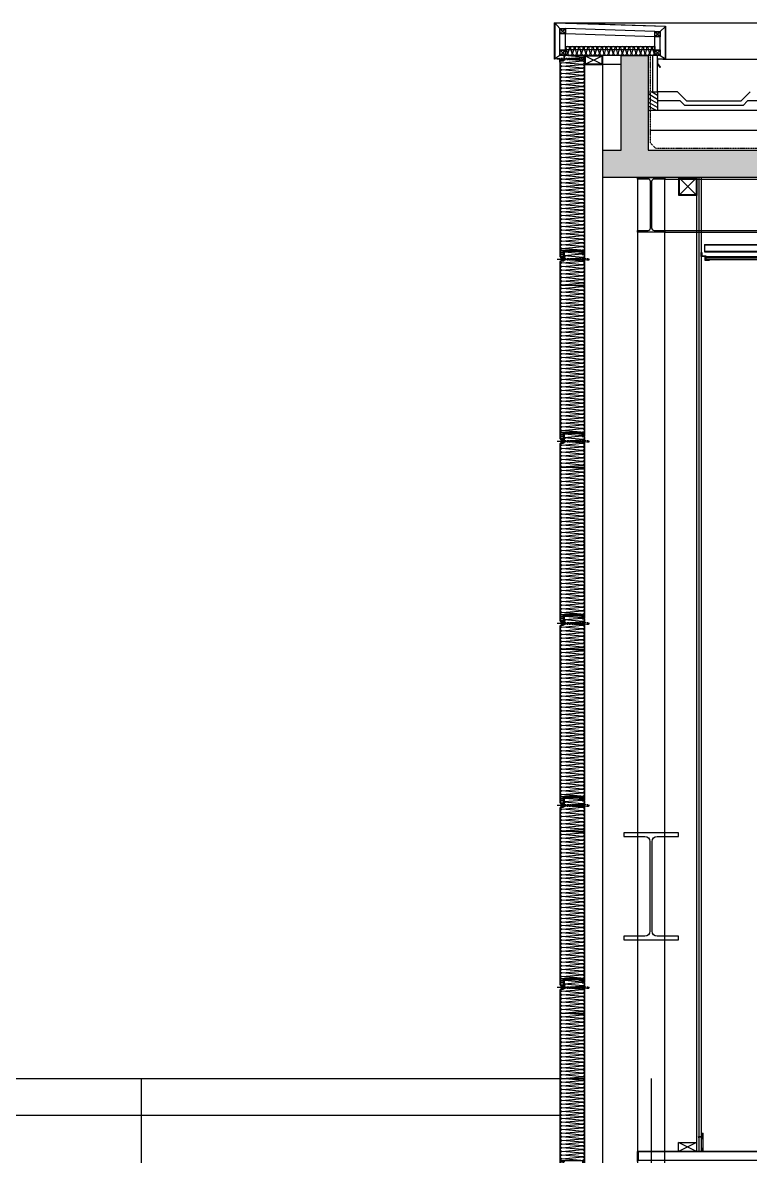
# Model space of a CAD drawing. Header units: millimetres. Extents: x 922366 to 1647943, y -534868 to 518781.
# Drawn here: x 1246835 to 1250830, y 188895 to 195122 of the extents above; entities that cross this region are included whole.
import ezdxf
from ezdxf.xclip import XClip

# ---------------------------------------------------------------- set-up
doc = ezdxf.new("R2010")
doc.units = ezdxf.units.MM
doc.header["$XCLIPFRAME"] = 0
for name, pattern in [('XR-SECTION$0$HID', [2.3, 1.5, -0.8]), ('XR-SECTION$0$HIDDEN', [0.375, 0.25, -0.125]), ('XR-SECTION$0$XR-A-SECTION$0$CEN-OC', [10, 9.25, -0.25, 0.25, -0.25])]:
    doc.linetypes.add(name, pattern=pattern)
for name, color, linetype in [('XR-SECTION$0$0-S-col', 4, 'Continuous'), ('XR-SECTION$0$01단열재', 55, 'Continuous'), ('XR-SECTION$0$01하지철물', 8, 'Continuous'), ('XR-SECTION$0$02-PIR', 7, 'Continuous'), ('XR-SECTION$0$161', 161, 'Continuous'), ('XR-SECTION$0$3', 3, 'Continuous'), ('XR-SECTION$0$6', 6, 'Continuous'), ('XR-SECTION$0$7', 7, 'Continuous'), ('XR-SECTION$0$8', 8, 'Continuous'), ('XR-SECTION$0$AA-WAXM-FRAM', 7, 'Continuous'), ('XR-SECTION$0$AA-WAXM-NORT', 4, 'Continuous'), ('XR-SECTION$0$BOLT', 8, 'Continuous'), ('XR-SECTION$0$CEILING', 6, 'Continuous'), ('XR-SECTION$0$CON', 2, 'Continuous'), ('XR-SECTION$0$CTR', 1, 'XR-SECTION$0$XR-A-SECTION$0$CEN-OC'), ('XR-SECTION$0$ELE-4', 4, 'Continuous'), ('XR-SECTION$0$ELE-6', 6, 'Continuous'), ('XR-SECTION$0$ELE-8', 8, 'Continuous'), ('XR-SECTION$0$FI', 6, 'Continuous'), ('XR-SECTION$0$GYB.BD WALL', 53, 'Continuous'), ('XR-SECTION$0$HAT-254', 254, 'Continuous'), ('XR-SECTION$0$Insul', 252, 'Continuous'), ('XR-SECTION$0$PANEL', 6, 'Continuous'), ('XR-SECTION$0$S-253', 253, 'Continuous'), ('XR-SECTION$0$S-STEEL', 2, 'Continuous'), ('XR-SECTION$0$SEC-5', 6, 'Continuous'), ('XR-SECTION$0$squrepipe', 7, 'Continuous'), ('XR-SECTION$0$STEEL', 4, 'Continuous'), ('XR-SECTION$0$STL', 4, 'Continuous'), ('XR-SECTION$0$SYP_INSUL', 252, 'Continuous'), ('XR-SECTION$0$WALL', 2, 'Continuous'), ('XR-SECTION$0$X-ER', 15, 'XR-SECTION$0$ER-X'), ('XR-SECTION$0$XR-sec$0$HAT-INS', 250, 'Continuous')]:
    doc.layers.add(name, color=color, linetype=linetype)
doc.layers.add('XR-SECTION$0$Defpoint', color=125, linetype='Continuous', plot=False)
doc.styles.add('XR-SECTION$0$Standard', font='malgun.ttf')
doc.linetypes.add('XR-SECTION$0$ER-X', pattern='A,10,-0.8,["X",XR-SECTION$0$Standard,S=0.6,R=0,X=-0.15,Y=-0.3],-0.8', length=11.6)
doc.linetypes.add('XR-SECTION$0$INSUL150', pattern='A,0.00254,-2.54,[134,ltypeshp.shx,S=18.75,R=0,X=-2.54,Y=0],-69.92,[134,ltypeshp.shx,S=18.75,R=180,X=2.54,Y=0],-2.54', length=75.00254)
doc.linetypes.add('XR-SECTION$0$INSUL50', pattern='A,0.00254,-2.54,[134,ltypeshp.shx,S=6.25,R=0,X=-2.54,Y=0],-19.92,[134,ltypeshp.shx,S=6.25,R=180,X=2.54,Y=0],-2.54', length=25.00254)

# ---------------------------------------------------------------- blocks, each defined once
blk = doc.blocks.new('XR-SECTION$0$str-sec2')
at = {"layer": 'XR-SECTION$0$ELE-8', "color": 252}
blk.add_lwpolyline([(1823, 2597), (-69, 2597)], dxfattribs=at)
at = {"layer": 'XR-SECTION$0$FI', "color": 252}
blk.add_lwpolyline([(1820, 2600), (-69, 2600)], dxfattribs=at)
at = {"layer": 'XR-SECTION$0$STEEL', "color": 252}
blk.add_line((-75, 2544), (-75, 2600), dxfattribs=at)
for points in [[(-69, 2600), (-75, 2600)], [(1823, 2550), (-69, 2550), (-69, 2600)]]:
    blk.add_lwpolyline(points, dxfattribs=at)
blk = doc.blocks.new('XR-SECTION$0$하지철물')
at = {"layer": 'XR-SECTION$0$01하지철물', "color": 252}
for p, q in [((-50, -50), (50, 0)), ((-50, 0), (50, -50))]:
    blk.add_line(p, q, dxfattribs=at)
for points in [[(-50, -50), (-50, 0), (50, 0), (50, -50)], [(-46.8, -46.8), (-46.8, -3.2), (46.8, -3.2), (46.8, -46.8)]]:
    blk.add_lwpolyline(points, close=True, dxfattribs=at)
blk = doc.blocks.new('*U250')
at = {"layer": 'XR-SECTION$0$STEEL', "color": 252}
blk.add_lwpolyline([(-16.25, -9, -0.4142136), (-3.25, -22), (-3.25, -278, -0.4142136), (-16.25, -291), (-75, -291), (-75, -300), (75, -300), (75, -291), (16.25, -291, -0.4142136), (3.25, -278), (3.25, -22, -0.4142136), (16.25, -9), (75, -9), (75, 0), (-75, 0), (-75, -9)], format="xyb", close=True, dxfattribs=at)
blk = doc.blocks.new('XR-SECTION$0$100x100')
at = {"layer": 'XR-SECTION$0$squrepipe', "color": 252}
for p, q in [((-45.5, 45.5), (45.5, -45.5)), ((45.5, 45.5), (-45.5, -45.5)), ((-45.5, 45.5), (45.5, -45.5)), ((45.5, 45.5), (-45.5, -45.5)), ((-45.5, 45.5), (45.5, -45.5)), ((45.5, 45.5), (-45.5, -45.5)), ((-45.5, 45.5), (45.5, -45.5)), ((45.5, 45.5), (-45.5, -45.5))]:
    blk.add_line(p, q, dxfattribs=at)
for points in [[(-50, -50), (50, -50), (50, 50), (-50, 50)], [(-45.5, -45.5), (45.5, -45.5), (45.5, 45.5), (-45.5, 45.5)]]:
    blk.add_lwpolyline(points, close=True, dxfattribs=at)
blk = doc.blocks.new('XR-SECTION$0$A$C15E714EB')
at = {"layer": 'XR-SECTION$0$AA-WAXM-NORT', "color": 252}
for p, q in [((-17.4, 79.4), (-18.5, 78.6)), ((-18.5, 78.6), (-17.4, 77.7)), ((-0.1, 79.4), (-17.4, 79.4)), ((-0.1, 77.7), (-17.4, 77.7)), ((-14.4, 79.8), (-14.6, 77.6)), ((-13.5, 79.8), (-13.7, 77.6)), ((-12.7, 79.8), (-12.9, 77.6)), ((-11.8, 79.8), (-12, 77.6)), ((-11, 79.8), (-11.2, 77.6)), ((-10.1, 79.8), (-10.3, 77.6)), ((-9.3, 79.8), (-9.4, 77.6)), ((-8.4, 79.7), (-8.6, 77.5)), ((-7.6, 79.7), (-7.7, 77.5)), ((-7.6, 79.7), (-7.7, 77.5)), ((-6.7, 79.7), (-6.9, 77.5)), ((-5.8, 79.7), (-6, 77.5)), ((-5, 79.7), (-5.2, 77.5)), ((-4.2, 79.7), (-4.3, 77.5)), ((-3.3, 79.7), (-3.5, 77.5)), ((-2.4, 79.7), (-2.6, 77.5)), ((-1.6, 79.7), (-1.8, 77.5)), ((-0.7, 79.7), (-0.9, 77.5)), ((-0.1, 79.4), (0.8, 80.3)), ((-0.1, 79.4), (-0.1, 77.7)), ((-0.1, 77.7), (0.8, 76.9)), ((0, 100), (10, 100)), ((0, 90), (0, 100)), ((0, 90), (1.2, 90)), ((0.8, 80.3), (0.8, 76.9)), ((1.2, 90), (1.2, 97.8)), ((2.2, 98.8), (8.8, 98.8)), ((8.8, 1.2), (8.8, 98.8)), ((10, 0), (10, 100)), ((0, 20), (0, 0)), ((0, 20), (1.2, 20)), ((0, 0), (10, 0)), ((1.2, 20), (1.2, 1.2)), ((1.2, 1.2), (8.8, 1.2))]:
    blk.add_line(p, q, dxfattribs=at)
blk.add_lwpolyline([(3, 97.6), (3, 88.1), (0.8, 85.6), (0.8, 68.1), (0, 68.1), (0, 86.1), (2.2, 88.5), (2.2, 97.6), (3, 97.6)], dxfattribs=at)
for centre, radius, start, end in [((-2.4, 78.6), 3.63, 332.00123, 27.99877), ((2.2, 97.8), 1, 90, 180)]:
    blk.add_arc(centre, radius, start, end, dxfattribs=at)
blk = doc.blocks.new('XR-SECTION$0$STL_30x30')
at = {"layer": 'XR-SECTION$0$CTR', "color": 252}
for p, q in [((1.6, 28.4), (28.4, 1.6)), ((28.4, 28.4), (1.6, 1.6))]:
    blk.add_line(p, q, dxfattribs=at)
at = {"layer": 'XR-SECTION$0$ELE-4', "color": 252}
for points in [[(0, 0), (30, 0), (30, 30), (0, 30)], [(1.6, 1.6), (28.4, 1.6), (28.4, 28.4), (1.6, 28.4)]]:
    blk.add_lwpolyline(points, close=True, dxfattribs=at)
blk = doc.blocks.new('XR-SECTION$0$CAP-610X200')
at = {"layer": 'XR-SECTION$0$ELE-6', "color": 252}
blk.add_lwpolyline([(-550, -180), (-60, -180), (-60, -130), (-550, -130)], close=True, dxfattribs=at)
at = {"layer": 'XR-SECTION$0$ELE-8', "color": 252}
for p, q in [((-580, -47.9), (-608.8, -21.1)), ((-580, -180), (-580, -48.9)), ((-550, -47.9), (-60, -32.2)), ((-550, -150), (-550, -47.9)), ((-550, -77.9), (-59.5, -62.2)), ((-60, -150), (-60, -32.2)), ((-30, -32.2), (-1.2, -1.3)), ((-30, -180), (-30, -32.2)), ((-580, -180), (-608.8, -198.8)), ((-580, -180), (-30, -180, 0)), ((-550, -150), (-60, -150)), ((-30, -180), (-1.2, -198.8))]:
    blk.add_line(p, q, dxfattribs=at)
at = {"layer": 'XR-SECTION$0$Insul', "color": 252}
for points in [[(-550, -130.3, -0.608337), (-538.2, -143.6), (-544.4, -166.5, 0.524856), (-535, -180, 0.524856), (-525.7, -166.5), (-531.9, -143.6, -1.449198), (-513.2, -143.6), (-519.4, -166.5, 0.524856), (-510, -180, 0.524856), (-500.7, -166.5), (-506.9, -143.6, -1.449198), (-488.2, -143.6), (-494.4, -166.5, 0.524856), (-485, -180, 0.00003), (-485, -180)], [(-485, -180, 0.524856), (-475.7, -166.5), (-481.9, -143.6, -1.449198), (-463.2, -143.6), (-469.4, -166.5, 0.524856), (-460, -180, 0.524856), (-450.7, -166.5), (-456.9, -143.6, -1.449198), (-438.2, -143.6), (-444.4, -166.5, 0.524856), (-435, -180, 0.524856), (-425.7, -166.5), (-431.9, -143.6, -1.449198), (-413.2, -143.6), (-419.4, -166.5, 0.524856), (-410, -180, 0.524856), (-400.7, -166.5), (-406.9, -143.6, -1.449198), (-388.2, -143.6), (-394.4, -166.5, 0.524856), (-385, -180, 0.524856), (-375.7, -166.5), (-381.9, -143.6, -1.449198), (-363.2, -143.6), (-369.4, -166.5, 0.524856), (-360, -180, 0.524856), (-350.7, -166.5), (-356.9, -143.6, -1.449198), (-338.2, -143.6), (-344.4, -166.5, 0.524856), (-335, -180, 0.524856), (-325.7, -166.5), (-331.9, -143.6, -1.449198), (-313.2, -143.6), (-319.4, -166.5, 0.524856), (-310, -180, 0.524856), (-300.7, -166.5), (-306.9, -143.6, -1.449198), (-288.2, -143.6), (-294.4, -166.5, 0.524856), (-285, -180, 0.524856), (-275.7, -166.5), (-281.9, -143.6, -1.449198), (-263.2, -143.6), (-269.4, -166.5, 0.524856), (-260, -180, 0.524856), (-250.7, -166.5), (-256.9, -143.6, -1.449198), (-238.2, -143.6), (-244.4, -166.5, 0.524856), (-235, -180, 0.524856), (-225.7, -166.5), (-231.9, -143.6, -1.449198), (-213.2, -143.6), (-219.4, -166.5, 0.524856), (-210, -180, 0.524856), (-200.7, -166.5), (-206.9, -143.6, -1.449198), (-188.2, -143.6), (-194.4, -166.5, 0.524856), (-185, -180, 0.524856), (-175.7, -166.5), (-181.9, -143.6, -1.449198), (-163.2, -143.6), (-169.4, -166.5, 0.524856), (-160, -180, 0.524856), (-150.7, -166.5), (-156.9, -143.6, -1.449198), (-138.2, -143.6), (-144.4, -166.5, 0.524856), (-135, -180, 0.524856), (-125.7, -166.5), (-131.9, -143.6, -1.449198), (-113.2, -143.6), (-119.4, -166.5, 0.524856), (-110, -180, 0.524856), (-100.7, -166.5), (-106.9, -143.6, -1.449198), (-88.2, -143.6), (-94.4, -166.5, 0.524856), (-85, -180, 0.524856), (-75.7, -166.5), (-81.9, -143.6, -1.449198), (-63.2, -143.6), (-69.4, -166.5, 0.524856), (-60, -180, 0.00003), (-60, -180, 0.00003)]]:
    blk.add_lwpolyline(points, format="xyb", dxfattribs=at)
at = {"layer": 'XR-SECTION$0$STL', "color": 252}
blk.add_lwpolyline([(-579.1, -245.6), (-565, -225), (-565, -198.8), (-608.8, -198.8), (-608.8, -21.1), (-1.2, -1.3), (-1.2, -198.8), (-30, -196), (-30, -217.2), (-28.8, -217.2), (-28.8, -197.2), (0, -200), (0, 0), (-610, -20), (-610, -200), (-566.2, -200), (-566.2, -224.6), (-580.1, -244.9), (-579.1, -245.6)], dxfattribs=at)
at = {"layer": 'XR-SECTION$0$S-253', "color": 252}
for p in [(-580, -77.9), (-60, -62.2), (-580, -180), (-60, -180)]:
    blk.add_blockref('XR-SECTION$0$STL_30x30', p, dxfattribs=at)
blk = doc.blocks.new('XR-SECTION$0$SCW-1')
at = {"layer": 'XR-SECTION$0$BOLT', "color": 252, "linetype": 'XR-SECTION$0$HIDDEN', "ltscale": 0.5}
for p, q in [((150, 3), (150, 9)), ((154.1, 12), (151.1, 9)), ((151.1, 9), (151.1, 3)), ((151.1, 3), (154.1, 0)), ((153.1, 5.4), (153.1, 6.6)), ((153.1, 6.6), (154.5, 6.6)), ((154.5, 5.4), (153.1, 5.4)), ((154.5, 12), (154.1, 12)), ((154.1, 0), (154.5, 0)), ((154.5, 6.6), (154.5, 12)), ((154.5, 0), (154.5, 5.4))]:
    blk.add_line(p, q, dxfattribs=at)
for points in [[(0, 6), (9, 7), (11, 9), (12, 7), (10, 3)], [(10, 3), (5, 3), (0, 6), (5, 9), (11, 9)], [(150, 3), (10, 3)], [(11, 9), (150, 9)]]:
    blk.add_lwpolyline(points, dxfattribs=at)
for centre, start, end in [((150.6, 9.2), 199.47122, 340.52878), ((150.6, 2.8), 19.47122, 160.52878)]:
    blk.add_arc(centre, 0.6, start, end, dxfattribs=at)
blk = doc.blocks.new('XR-SECTION$0$PANEL-135')
at = {"layer": 'XR-SECTION$0$161', "color": 252}
for p, q in [((150, 0), (0, 0)), ((150, -1000), (0, -1000))]:
    blk.add_line(p, q, dxfattribs=at)
at = {"layer": 'XR-SECTION$0$BOLT', "color": 252, "linetype": 'XR-SECTION$0$HIDDEN', "ltscale": 0.5}
for p, q in [((37.8, 20.4), (41.2, 17)), ((37.8, 19.3), (40.8, 16.3)), ((37.8, 8.7), (40.8, 11.7)), ((37.8, 7.6), (41.2, 11)), ((37.8, 6.4), (41.2, 3)), ((37.8, 5.3), (40.8, 2.3)), ((41.2, 17), (41.2, 11)), ((41.2, 3), (41.2, -3)), ((37.8, -5.3), (40.8, -2.3)), ((37.8, -6.1), (37.8, -6.1)), ((38.6, -5.6), (41.2, -3))]:
    blk.add_line(p, q, dxfattribs=at)
at = {"layer": 'XR-SECTION$0$Insul', "color": 252}
for p, q in [((18.3, -964.5), (18.3, -973.7)), ((32.3, -964.5), (18.3, -964.5)), ((32.3, -973.7), (18.3, -973.7)), ((18.3, -974.7), (18.3, -983)), ((32.3, -974.7), (18.3, -974.7)), ((29, -986.4), (21.7, -986.4)), ((32.3, -964.5), (32.3, -973.7)), ((32.3, -974.7), (32.3, -983))]:
    blk.add_line(p, q, dxfattribs=at)
for points in [[(135.1, 38.5), (136, 38.5, 0.414214), (136.3, 38.8), (136.3, 39), (136.3, 39.5, 0.414214), (133.3, 42.5), (128.3, 43.2), (120.8, 43.2, -0.414214), (120.3, 43.7), (120.3, 44, -0.414214), (120.8, 44.5), (133.9, 44.5), (135.5, 44.1, 0.487928), (135.9, 44.4), (135.9, 44.5, 0.414214), (133.9, 46.5), (82.3, 46.5), (40.6, 46.5, 0.414214), (38.6, 44.5), (38.6, 44.4, 0.487928), (39, 44.1), (40.6, 44.5), (53.7, 44.5, -0.414214), (54.2, 44), (54.2, 43.7, -0.414214), (53.7, 43.2), (46.1, 43.2), (41.1, 42.5, 0.414214), (38.1, 39.5), (38.1, 39), (38.1, 38.8, 0.414214), (38.4, 38.5), (39.3, 38.5, 0.414214), (39.6, 38.8), (39.6, 39, -0.414214), (41.1, 40.5), (46.1, 41.2), (54.7, 41.2, 0.414214), (56.2, 42.7), (56.2, 44, -0.414214), (56.7, 44.5), (82.3, 44.5), (117.8, 44.5, -0.414214), (118.3, 44), (118.3, 42.7, 0.414214), (119.8, 41.2), (128.3, 41.2), (133.3, 40.5, -0.414214), (134.8, 39), (134.8, 38.8, 0.414214)], [(135.1, 38.5), (136, 38.5, 0.414214), (136.3, 38.8), (136.3, 39), (136.3, 39.5, 0.414214), (133.3, 42.5), (128.3, 43.2), (120.8, 43.2, -0.414214), (120.3, 43.7), (120.3, 44, -0.414214), (120.8, 44.5), (133.9, 44.5), (135.5, 44.1, 0.487928), (135.9, 44.4), (135.9, 44.5, 0.414214), (133.9, 46.5), (82.3, 46.5), (40.6, 46.5, 0.414214), (38.6, 44.5), (38.6, 44.4, 0.487928), (39, 44.1), (40.6, 44.5), (53.7, 44.5, -0.414214), (54.2, 44), (54.2, 43.7, -0.414214), (53.7, 43.2), (46.1, 43.2), (41.1, 42.5, 0.414214), (38.1, 39.5), (38.1, 39), (38.1, 38.8, 0.414214), (38.4, 38.5), (39.3, 38.5, 0.414214), (39.6, 38.8), (39.6, 39, -0.414214), (41.1, 40.5), (46.1, 41.2), (54.7, 41.2, 0.414214), (56.2, 42.7), (56.2, 44, -0.414214), (56.7, 44.5), (82.3, 44.5), (117.8, 44.5, -0.414214), (118.3, 44), (118.3, 42.7, 0.414214), (119.8, 41.2), (128.3, 41.2), (133.3, 40.5, -0.414214), (134.8, 39), (134.8, 38.8, 0.414214)], [(148.7, -968.9, -0.414214), (146.2, -971.4), (142.9, -971.4, -0.414214), (140.4, -968.9), (140.4, -953.8, 0.414214), (139.4, -952.8), (136.9, -952.8), (136.9, -951.8), (39, -951.8), (39, -952.8), (35.1, -952.8, 0.414214), (34.1, -953.8), (34.1, -983, -0.414191), (29.1, -988), (21.7, -988, -0.414236), (16.7, -983), (16.7, -949.8), (37, -949.8), (37, -948.8), (138.9, -948.8), (138.9, -949.8), (148.7, -949.8)], [(148.7, -968.9, -0.414214), (146.2, -971.4), (142.9, -971.4, -0.414214), (140.4, -968.9), (140.4, -953.8, 0.414214), (139.4, -952.8), (136.9, -952.8), (136.9, -951.8), (39, -951.8), (39, -952.8), (35.1, -952.8, 0.414214), (34.1, -953.8), (34.1, -983, -0.414191), (29.1, -988), (21.7, -988, -0.414236), (16.7, -983), (16.7, -949.8), (37, -949.8), (37, -948.8), (138.9, -948.8), (138.9, -949.8), (148.7, -949.8)], [(142, -951.4), (147, -951.4), (147, -968.9, -0.414214), (146.2, -969.7), (142.9, -969.7, -0.414214), (142, -968.9)]]:
    blk.add_lwpolyline(points, format="xyb", close=True, dxfattribs=at)
blk.add_lwpolyline([(32.3, -952.5), (32.3, -963.5), (18.3, -963.5), (18.3, -952.5)], close=True, dxfattribs=at)
for centre, start, end in [((21.7, -983), 180, 270.00431), ((29, -983), 270.00431, 0)]:
    blk.add_arc(centre, 3.35, start, end, dxfattribs=at)
at = {"layer": 'XR-SECTION$0$PANEL', "color": 252, "ltscale": 3}
blk.add_line((149.5, -143.1), (15, -143.1), dxfattribs=at)
for points in [[(44, 43.3), (44, 44.1), (39, 44.1, 0.414214), (37, 42.1), (37, -3.7, -0.39552), (32.8, -8.2), (19.7, -9.1, 0.39896), (15, -14.1), (15, -444.5), (15, -983.8, 0.414242), (20, -988.8), (31.5, -988.8, 0.414191), (35, -985.3), (35, -953.3), (42, -953.3), (42, -952.5), (34.2, -952.5), (34.2, -985.3, -0.414191), (31.5, -988), (20, -988, -0.414242), (15.8, -983.8), (15.8, -444.5), (15.8, -14.1, -0.399273), (19.8, -9.9), (32.8, -9, 0.39552), (37.8, -3.7), (37.8, 42.1, -0.414214), (39, 43.3), (44, 43.3)], [(130.5, 44.1), (130.5, 44.1), (130.5, 43.6), (135.5, 43.6, -0.414214), (137, 42.1), (137, 28.4, 0.414214), (139, 26.4), (148, 26.4, -0.414214), (149.5, 24.9), (149.5, -391.9), (149.5, -969.9, -0.414214), (148, -971.4), (141, -971.4, -0.414214), (139.5, -969.9), (139.5, -952.8), (137, -952.8), (137, -953.3), (139, -953.3), (139, -969.9, 0.414214), (141, -971.9), (148, -971.9, 0.414214), (150, -969.9), (150, -391.9), (150, 24.9, 0.414214), (148, 26.9), (139, 26.9, -0.414214), (137.5, 28.4), (137.5, 42.1, 0.414214), (135.5, 44.1), (130.5, 44.1)]]:
    blk.add_lwpolyline(points, format="xyb", dxfattribs=at)
at = {"layer": 'XR-SECTION$0$SYP_INSUL', "color": 252}
for points in [[(37.8, 41.4), (38.9, 41.5)], [(38.1, 39), (37.8, 39.1)], [(56.2, 43.2), (70.1, 44.5)]]:
    blk.add_lwpolyline(points, dxfattribs=at)
at = {"layer": 'XR-SECTION$0$WALL', "color": 252}
blk.add_line((44, 43.3), (44, 43.3), dxfattribs=at)
at = {"layer": 'XR-SECTION$0$XR-sec$0$HAT-INS', "color": 252}
for points in [[(37.8, 21.4), (137, 30)], [(137, 30.5), (39.6, 38.9)]]:
    blk.add_lwpolyline(points, dxfattribs=at)
for points in [[(147.4, 26.4, -0.625476), (139.5, 10.2), (37.8, 19.1)], [(37.8, 1.4), (139.5, 10.2, -1), (139.5, -9.8), (37.8, -0.9)], [(25.8, -19.8), (139.5, -9.8, -1), (139.5, -29.8), (25.8, -19.8), (25.8, -19.8, 1), (25.8, -39.8, 1)], [(25.8, -39.8), (139.5, -29.8, -1), (139.5, -49.8), (25.8, -39.8), (25.8, -39.8, 1), (25.8, -59.8, 1)], [(25.8, -59.8), (139.5, -49.8, -1), (139.5, -69.8), (25.8, -59.8), (25.8, -59.8, 1), (25.8, -79.8, 1)], [(16.1, -12.4, 0.338737), (25.8, -19.8)], [(25.8, -79.8), (139.5, -69.8, -1), (139.5, -89.8), (25.8, -79.8), (25.8, -79.8, 1), (25.8, -99.8, 1)], [(25.8, -99.8), (139.5, -89.8, -1), (139.5, -109.8), (25.8, -99.8), (25.8, -99.8, 1), (25.8, -119.8, 1)], [(25.8, -119.8), (139.5, -109.8, -1), (139.5, -129.8), (25.8, -119.8), (25.8, -119.8, 1), (25.8, -139.8, 1)], [(25.8, -139.8), (139.5, -129.8, -1), (139.5, -149.8), (25.8, -139.8), (25.8, -139.8, 1), (25.8, -159.8, 1)], [(25.8, -159.8), (139.5, -149.8, -1), (139.5, -169.8), (25.8, -159.8), (25.8, -159.8, 1), (25.8, -179.8, 1)], [(25.8, -179.8), (139.5, -169.8, -1), (139.5, -189.8), (25.8, -179.8), (25.8, -179.8, 1), (25.8, -199.8, 1)], [(25.8, -199.8), (139.5, -189.8, -1), (139.5, -209.8), (25.8, -199.8), (25.8, -199.8, 1), (25.8, -219.8, 1)], [(25.8, -219.8), (139.5, -209.8, -1), (139.5, -229.8), (25.8, -219.8), (25.8, -219.8, 1), (25.8, -239.8, 1)], [(25.8, -239.8), (139.5, -229.8, -1), (139.5, -249.8), (25.8, -239.8), (25.8, -239.8, 1), (25.8, -259.8, 1)], [(25.8, -259.8), (139.5, -249.8, -1), (139.5, -269.8), (25.8, -259.8), (25.8, -259.8, 1), (25.8, -279.8, 1)], [(25.8, -279.8), (139.5, -269.8, -1), (139.5, -289.8), (25.8, -279.8), (25.8, -279.8, 1), (25.8, -299.8, 1)], [(25.8, -299.8), (139.5, -289.8, -1), (139.5, -309.8), (25.8, -299.8), (25.8, -299.8, 1), (25.8, -319.8, 1)], [(25.8, -319.8), (139.5, -309.8, -1), (139.5, -329.8), (25.8, -319.8), (25.8, -319.8, 1), (25.8, -339.8, 1)], [(25.8, -339.8), (139.5, -329.8, -1), (139.5, -349.8), (25.8, -339.8), (25.8, -339.8, 1), (25.8, -359.8, 1)], [(25.8, -359.8), (139.5, -349.8, -1), (139.5, -369.8), (25.8, -359.8), (25.8, -359.8, 1), (25.8, -379.8, 1)], [(25.8, -379.8), (139.5, -369.8, -1), (139.5, -389.8), (25.8, -379.8), (25.8, -379.8, 1), (25.8, -399.8, 1)], [(25.8, -399.8), (139.5, -389.8, -1), (139.5, -409.8), (25.8, -399.8), (25.8, -399.8, 1), (25.8, -419.8, 1)], [(25.8, -419.8), (139.5, -409.8, -1), (139.5, -429.8), (25.8, -419.8), (25.8, -419.8, 1), (25.8, -439.8, 1)], [(25.8, -439.8), (139.5, -429.8, -1), (139.5, -449.8), (25.8, -439.8), (25.8, -439.8, 1), (25.8, -459.8, 1)], [(25.8, -459.8), (139.5, -449.8, -1), (139.5, -469.8), (25.8, -459.8), (25.8, -459.8, 1), (25.8, -479.8, 1)], [(25.8, -479.8), (139.5, -469.8, -1), (139.5, -489.8), (25.8, -479.8), (25.8, -479.8, 1), (25.8, -499.8, 1)], [(25.8, -499.8), (139.5, -489.8, -1), (139.5, -509.8), (25.8, -499.8), (25.8, -499.8, 1), (25.8, -519.8, 1)], [(25.8, -519.8), (139.5, -509.8, -1), (139.5, -529.8), (25.8, -519.8), (25.8, -519.8, 1), (25.8, -539.8, 1)], [(25.8, -539.8), (139.5, -529.8, -1), (139.5, -549.8), (25.8, -539.8), (25.8, -539.8, 1), (25.8, -559.8, 1)], [(25.8, -559.8), (139.5, -549.8, -1), (139.5, -569.8), (25.8, -559.8), (25.8, -559.8, 1), (25.8, -579.8, 1)], [(25.8, -579.8), (139.5, -569.8, -1), (139.5, -589.8), (25.8, -579.8), (25.8, -579.8, 1), (25.8, -599.8, 1)], [(25.8, -599.8), (139.5, -589.8, -1), (139.5, -609.8), (25.8, -599.8), (25.8, -599.8, 1), (25.8, -619.8, 1)], [(25.8, -619.8), (139.5, -609.8, -1), (139.5, -629.8), (25.8, -619.8), (25.8, -619.8, 1), (25.8, -639.8, 1)], [(25.8, -639.8), (139.5, -629.8, -1), (139.5, -649.8), (25.8, -639.8), (25.8, -639.8, 1), (25.8, -659.8, 1)], [(25.8, -659.8), (139.5, -649.8, -1), (139.5, -669.8), (25.8, -659.8), (25.8, -659.8, 1), (25.8, -679.8, 1)], [(25.8, -679.8), (139.5, -669.8, -1), (139.5, -689.8), (25.8, -679.8), (25.8, -679.8, 1), (25.8, -699.8, 1)], [(25.8, -699.8), (139.5, -689.8, -1), (139.5, -709.8), (25.8, -699.8), (25.8, -699.8, 1), (25.8, -719.8, 1)], [(25.8, -719.8), (139.5, -709.8, -1), (139.5, -729.8), (25.8, -719.8), (25.8, -719.8, 1), (25.8, -739.8, 1)], [(25.8, -739.8), (139.5, -729.8, -1), (139.5, -749.8), (25.8, -739.8), (25.8, -739.8, 1), (25.8, -759.8, 1)], [(25.8, -759.8), (139.5, -749.8, -1), (139.5, -769.8), (25.8, -759.8), (25.8, -759.8, 1), (25.8, -779.8, 1)], [(25.8, -779.8), (139.5, -769.8, -1), (139.5, -789.8), (25.8, -779.8), (25.8, -779.8, 1), (25.8, -799.8, 1)], [(25.8, -799.8), (139.5, -789.8, -1), (139.5, -809.8), (25.8, -799.8), (25.8, -799.8, 1), (25.8, -819.8, 1)], [(25.8, -819.8), (139.5, -809.8, -1), (139.5, -829.8), (25.8, -819.8), (25.8, -819.8, 1), (25.8, -839.8, 1)], [(25.8, -839.8), (139.5, -829.8, -1), (139.5, -849.8), (25.8, -839.8), (25.8, -839.8, 1), (25.8, -859.8, 1)], [(25.8, -859.8), (139.5, -849.8, -1), (139.5, -869.8), (25.8, -859.8), (25.8, -859.8, 1), (25.8, -879.8, 1)], [(25.8, -879.8), (139.5, -869.8, -1), (139.5, -889.8), (25.8, -879.8), (25.8, -879.8, 1), (25.8, -899.8, 1)], [(25.8, -899.8), (139.5, -889.8, -1), (139.5, -909.8), (25.8, -899.8), (25.8, -899.8, 1), (25.8, -919.8, 1)], [(25.8, -919.8), (139.5, -909.8, -1), (139.5, -929.8), (25.8, -919.8), (25.8, -919.8, 1), (25.8, -939.8, 1)], [(25.8, -939.8), (139.5, -929.8, -1), (139.5, -949.8), (138.9, -949.7)], [(129.1, -948.8), (25.8, -939.8), (25.8, -939.8, 0.541794), (16.7, -953.8, 0.541794)]]:
    blk.add_lwpolyline(points, format="xyb", dxfattribs=at)
at = {"color": 252, "xscale": -1}
blk.add_blockref('XR-SECTION$0$SCW-1', (176.2, -6), dxfattribs=at)
blk = doc.blocks.new('XR-SECTION$0$PANEL-135T')
at = {"layer": 'XR-SECTION$0$161', "color": 252}
for p, q in [((150, 1100), (0, 1100)), ((150, 0), (0, 0))]:
    blk.add_line(p, q, dxfattribs=at)
at = {"layer": 'XR-SECTION$0$BOLT', "color": 252, "linetype": 'XR-SECTION$0$HIDDEN', "ltscale": 0.5}
for p, q in [((37.8, 1120.4), (41.2, 1117)), ((37.8, 1119.3), (40.8, 1116.3)), ((37.8, 1108.7), (40.8, 1111.7)), ((37.8, 1107.6), (41.2, 1111)), ((37.8, 1106.4), (41.2, 1103)), ((37.8, 1105.3), (40.8, 1102.3)), ((37.8, 1094.7), (40.8, 1097.7)), ((37.8, 1093.9), (37.8, 1093.9)), ((38.6, 1094.4), (41.2, 1097)), ((41.2, 1117), (41.2, 1111)), ((41.2, 1103), (41.2, 1097))]:
    blk.add_line(p, q, dxfattribs=at)
at = {"layer": 'XR-SECTION$0$Insul', "color": 252}
for p, q in [((18.3, 35.5), (18.3, 26.3)), ((32.3, 35.5), (18.3, 35.5)), ((32.3, 26.3), (18.3, 26.3)), ((18.3, 25.3), (18.3, 17)), ((32.3, 25.3), (18.3, 25.3)), ((29, 13.6), (21.7, 13.6)), ((32.3, 35.5), (32.3, 26.3)), ((32.3, 25.3), (32.3, 17))]:
    blk.add_line(p, q, dxfattribs=at)
for points in [[(135.1, 1138.5), (136, 1138.5, 0.414214), (136.3, 1138.8), (136.3, 1139), (136.3, 1139.5, 0.414214), (133.3, 1142.5), (128.3, 1143.2), (120.8, 1143.2, -0.414214), (120.3, 1143.7), (120.3, 1144, -0.414214), (120.8, 1144.5), (133.9, 1144.5), (135.5, 1144.1, 0.487928), (135.9, 1144.4), (135.9, 1144.5, 0.414214), (133.9, 1146.5), (82.3, 1146.5), (40.6, 1146.5, 0.414214), (38.6, 1144.5), (38.6, 1144.4, 0.487928), (39, 1144.1), (40.6, 1144.5), (53.7, 1144.5, -0.414214), (54.2, 1144), (54.2, 1143.7, -0.414214), (53.7, 1143.2), (46.1, 1143.2), (41.1, 1142.5, 0.414214), (38.1, 1139.5), (38.1, 1139), (38.1, 1138.8, 0.414214), (38.4, 1138.5), (39.3, 1138.5, 0.414214), (39.6, 1138.8), (39.6, 1139, -0.414214), (41.1, 1140.5), (46.1, 1141.2), (54.7, 1141.2, 0.414214), (56.2, 1142.7), (56.2, 1144, -0.414214), (56.7, 1144.5), (82.3, 1144.5), (117.8, 1144.5, -0.414214), (118.3, 1144), (118.3, 1142.7, 0.414214), (119.8, 1141.2), (128.3, 1141.2), (133.3, 1140.5, -0.414214), (134.8, 1139), (134.8, 1138.8, 0.414214)], [(135.1, 1138.5), (136, 1138.5, 0.414214), (136.3, 1138.8), (136.3, 1139), (136.3, 1139.5, 0.414214), (133.3, 1142.5), (128.3, 1143.2), (120.8, 1143.2, -0.414214), (120.3, 1143.7), (120.3, 1144, -0.414214), (120.8, 1144.5), (133.9, 1144.5), (135.5, 1144.1, 0.487928), (135.9, 1144.4), (135.9, 1144.5, 0.414214), (133.9, 1146.5), (82.3, 1146.5), (40.6, 1146.5, 0.414214), (38.6, 1144.5), (38.6, 1144.4, 0.487928), (39, 1144.1), (40.6, 1144.5), (53.7, 1144.5, -0.414214), (54.2, 1144), (54.2, 1143.7, -0.414214), (53.7, 1143.2), (46.1, 1143.2), (41.1, 1142.5, 0.414214), (38.1, 1139.5), (38.1, 1139), (38.1, 1138.8, 0.414214), (38.4, 1138.5), (39.3, 1138.5, 0.414214), (39.6, 1138.8), (39.6, 1139, -0.414214), (41.1, 1140.5), (46.1, 1141.2), (54.7, 1141.2, 0.414214), (56.2, 1142.7), (56.2, 1144, -0.414214), (56.7, 1144.5), (82.3, 1144.5), (117.8, 1144.5, -0.414214), (118.3, 1144), (118.3, 1142.7, 0.414214), (119.8, 1141.2), (128.3, 1141.2), (133.3, 1140.5, -0.414214), (134.8, 1139), (134.8, 1138.8, 0.414214)], [(148.7, 31.1, -0.414214), (146.2, 28.6), (142.9, 28.6, -0.414214), (140.4, 31.1), (140.4, 46.2, 0.414214), (139.4, 47.2), (136.9, 47.2), (136.9, 48.2), (39, 48.2), (39, 47.2), (35.1, 47.2, 0.414214), (34.1, 46.2), (34.1, 17, -0.414191), (29.1, 12), (21.7, 12, -0.414236), (16.6, 17), (16.6, 50.2), (37, 50.2), (37, 51.2), (138.9, 51.2), (138.9, 50.2), (148.7, 50.2)], [(148.7, 31.1, -0.414214), (146.2, 28.6), (142.9, 28.6, -0.414214), (140.4, 31.1), (140.4, 46.2, 0.414214), (139.4, 47.2), (136.9, 47.2), (136.9, 48.2), (39, 48.2), (39, 47.2), (35.1, 47.2, 0.414214), (34.1, 46.2), (34.1, 17, -0.414191), (29.1, 12), (21.7, 12, -0.414236), (16.6, 17), (16.6, 50.2), (37, 50.2), (37, 51.2), (138.9, 51.2), (138.9, 50.2), (148.7, 50.2)], [(142, 48.6), (147, 48.6), (147, 31.1, -0.414214), (146.2, 30.3), (142.9, 30.3, -0.414214), (142, 31.1)]]:
    blk.add_lwpolyline(points, format="xyb", close=True, dxfattribs=at)
blk.add_lwpolyline([(32.3, 47.5), (32.3, 36.5), (18.3, 36.5), (18.3, 47.5)], close=True, dxfattribs=at)
for centre, start, end in [((21.7, 17), 180, 270.00431), ((29, 17), 270.00431, 0)]:
    blk.add_arc(centre, 3.35, start, end, dxfattribs=at)
at = {"layer": 'XR-SECTION$0$PANEL', "color": 252, "ltscale": 3}
for points in [[(44, 1143.3), (44, 1144.1), (39, 1144.1, 0.414214), (37, 1142.1), (37, 1096.3, -0.39552), (32.8, 1091.8), (19.7, 1090.9, 0.39896), (15, 1085.9), (15, 555.5), (15, 16.2, 0.414242), (20, 11.2), (31.5, 11.2, 0.414191), (35, 14.7), (35, 46.7), (42, 46.7), (42, 47.5), (34.2, 47.5), (34.2, 14.7, -0.414191), (31.5, 12), (20, 12, -0.414242), (15.8, 16.2), (15.8, 555.5), (15.8, 1085.9, -0.399273), (19.8, 1090.1), (32.8, 1091, 0.39552), (37.8, 1096.3), (37.8, 1142.1, -0.414214), (39, 1143.3), (44, 1143.3)], [(130.5, 1144.1), (130.5, 1144.1), (130.5, 1143.6), (135.5, 1143.6, -0.414214), (137, 1142.1), (137, 1128.4, 0.414214), (139, 1126.4), (148, 1126.4, -0.414214), (149.5, 1124.9), (149.5, 608.1), (149.5, 30.1, -0.414214), (148, 28.6), (141, 28.6, -0.414214), (139.5, 30.1), (139.5, 47.2), (137, 47.2), (137, 46.7), (139, 46.7), (139, 30.1, 0.414214), (141, 28.1), (148, 28.1, 0.414214), (150, 30.1), (150, 608.1), (150, 1124.9, 0.414214), (148, 1126.9), (139, 1126.9, -0.414214), (137.5, 1128.4), (137.5, 1142.1, 0.414214), (135.5, 1144.1), (130.5, 1144.1)]]:
    blk.add_lwpolyline(points, format="xyb", dxfattribs=at)
at = {"layer": 'XR-SECTION$0$SYP_INSUL', "color": 252}
for points in [[(37.8, 1141.4), (38.9, 1141.5)], [(38.1, 1139), (37.8, 1139.1)], [(56.2, 1143.2), (70.1, 1144.5)]]:
    blk.add_lwpolyline(points, dxfattribs=at)
at = {"layer": 'XR-SECTION$0$WALL', "color": 252}
blk.add_line((44, 1143.3), (44, 1143.3), dxfattribs=at)
at = {"layer": 'XR-SECTION$0$XR-sec$0$HAT-INS', "color": 252}
for points in [[(37.8, 1121.4), (137, 1130)], [(137, 1130.5), (39.6, 1138.9)]]:
    blk.add_lwpolyline(points, dxfattribs=at)
for points in [[(147.4, 1126.4, -0.625476), (139.5, 1110.2), (37.8, 1119.1)], [(25.8, 1080.2), (139.5, 1090.2, -1), (139.5, 1070.2), (25.8, 1080.2), (25.8, 1080.2, 1), (25.8, 1060.2, 1)], [(25.8, 1060.2), (139.5, 1070.2, -1), (139.5, 1050.2), (25.8, 1060.2), (25.8, 1060.2, 1), (25.8, 1040.2, 1)], [(37.8, 1101.4), (139.5, 1110.2, -1), (139.5, 1090.2), (37.8, 1099.1)], [(25.8, 1040.2), (139.5, 1050.2, -1), (139.5, 1030.2), (25.8, 1040.2), (25.8, 1040.2, 1), (25.8, 1020.2, 1)], [(25.8, 1020.2), (139.5, 1030.2, -1), (139.5, 1010.2), (25.8, 1020.2), (25.8, 1020.2, 1), (25.8, 1000.2, 1)], [(25.8, 1000.2), (139.5, 1010.2, -1), (139.5, 990.2), (25.8, 1000.2), (25.8, 1000.2, 1), (25.8, 980.2, 1)], [(25.8, 980.2), (139.5, 990.2, -1), (139.5, 970.2), (25.8, 980.2), (25.8, 980.2, 1), (25.8, 960.2, 1)], [(25.8, 960.2), (139.5, 970.2, -1), (139.5, 950.2), (25.8, 960.2), (25.8, 960.2, 1), (25.8, 940.2, 1)], [(25.8, 940.2), (139.5, 950.2, -1), (139.5, 930.2), (25.8, 940.2), (25.8, 940.2, 1), (25.8, 920.2, 1)], [(25.8, 920.2), (139.5, 930.2, -1), (139.5, 910.2), (25.8, 920.2), (25.8, 920.2, 1), (25.8, 900.2, 1)], [(25.8, 900.2), (139.5, 910.2, -1), (139.5, 890.2), (25.8, 900.2), (25.8, 900.2, 1), (25.8, 880.2, 1)], [(25.8, 880.2), (139.5, 890.2, -1), (139.5, 870.2), (25.8, 880.2), (25.8, 880.2, 1), (25.8, 860.2, 1)], [(25.8, 860.2), (139.5, 870.2, -1), (139.5, 850.2), (25.8, 860.2), (25.8, 860.2, 1), (25.8, 840.2, 1)], [(25.8, 840.2), (139.5, 850.2, -1), (139.5, 830.2), (25.8, 840.2), (25.8, 840.2, 1), (25.8, 820.2, 1)], [(25.8, 820.2), (139.5, 830.2, -1), (139.5, 810.2), (25.8, 820.2), (25.8, 820.2, 1), (25.8, 800.2, 1)], [(25.8, 800.2), (139.5, 810.2, -1), (139.5, 790.2), (25.8, 800.2), (25.8, 800.2, 1), (25.8, 780.2, 1)], [(25.8, 780.2), (139.5, 790.2, -1), (139.5, 770.2), (25.8, 780.2), (25.8, 780.2, 1), (25.8, 760.2, 1)], [(25.8, 760.2), (139.5, 770.2, -1), (139.5, 750.2), (25.8, 760.2), (25.8, 760.2, 1), (25.8, 740.2, 1)], [(25.8, 740.2), (139.5, 750.2, -1), (139.5, 730.2), (25.8, 740.2), (25.8, 740.2, 1), (25.8, 720.2, 1)], [(25.8, 720.2), (139.5, 730.2, -1), (139.5, 710.2), (25.8, 720.2), (25.8, 720.2, 1), (25.8, 700.2, 1)], [(25.8, 700.2), (139.5, 710.2, -1), (139.5, 690.2), (25.8, 700.2), (25.8, 700.2, 1), (25.8, 680.2, 1)], [(25.8, 680.2), (139.5, 690.2, -1), (139.5, 670.2), (25.8, 680.2), (25.8, 680.2, 1), (25.8, 660.2, 1)], [(25.8, 660.2), (139.5, 670.2, -1), (139.5, 650.2), (25.8, 660.2), (25.8, 660.2, 1), (25.8, 640.2, 1)], [(25.8, 640.2), (139.5, 650.2, -1), (139.5, 630.2), (25.8, 640.2), (25.8, 640.2, 1), (25.8, 620.2, 1)], [(25.8, 620.2), (139.5, 630.2, -1), (139.5, 610.2), (25.8, 620.2), (25.8, 620.2, 1), (25.8, 600.2, 1)], [(25.8, 600.2), (139.5, 610.2, -1), (139.5, 590.2), (25.8, 600.2), (25.8, 600.2, 1), (25.8, 580.2, 1)], [(25.8, 580.2), (139.5, 590.2, -1), (139.5, 570.2), (25.8, 580.2), (25.8, 580.2, 1), (25.8, 560.2, 1)], [(25.8, 560.2), (139.5, 570.2, -1), (139.5, 550.2), (25.8, 560.2), (25.8, 560.2, 1), (25.8, 540.2, 1)], [(25.8, 540.2), (139.5, 550.2, -1), (139.5, 530.2), (25.8, 540.2), (25.8, 540.2, 1), (25.8, 520.2, 1)], [(25.8, 520.2), (139.5, 530.2, -1), (139.5, 510.2), (25.8, 520.2), (25.8, 520.2, 1), (25.8, 500.2, 1)], [(25.8, 500.2), (139.5, 510.2, -1), (139.5, 490.2), (25.8, 500.2), (25.8, 500.2, 1), (25.8, 480.2, 1)], [(25.8, 480.2), (139.5, 490.2, -1), (139.5, 470.2), (25.8, 480.2), (25.8, 480.2, 1), (25.8, 460.2, 1)], [(25.8, 460.2), (139.5, 470.2, -1), (139.5, 450.2), (25.8, 460.2), (25.8, 460.2, 1), (25.8, 440.2, 1)], [(25.8, 440.2), (139.5, 450.2, -1), (139.5, 430.2), (25.8, 440.2), (25.8, 440.2, 1), (25.8, 420.2, 1)], [(25.8, 420.2), (139.5, 430.2, -1), (139.5, 410.2), (25.8, 420.2), (25.8, 420.2, 1), (25.8, 400.2, 1)], [(25.8, 400.2), (139.5, 410.2, -1), (139.5, 390.2), (25.8, 400.2), (25.8, 400.2, 1), (25.8, 380.2, 1)], [(25.8, 380.2), (139.5, 390.2, -1), (139.5, 370.2), (25.8, 380.2), (25.8, 380.2, 1), (25.8, 360.2, 1)], [(25.8, 360.2), (139.5, 370.2, -1), (139.5, 350.2), (25.8, 360.2), (25.8, 360.2, 1), (25.8, 340.2, 1)], [(25.8, 340.2), (139.5, 350.2, -1), (139.5, 330.2), (25.8, 340.2), (25.8, 340.2, 1), (25.8, 320.2, 1)], [(25.8, 320.2), (139.5, 330.2, -1), (139.5, 310.2), (25.8, 320.2), (25.8, 320.2, 1), (25.8, 300.2, 1)], [(25.8, 300.2), (139.5, 310.2, -1), (139.5, 290.2), (25.8, 300.2), (25.8, 300.2, 1), (25.8, 280.2, 1)], [(25.8, 280.2), (139.5, 290.2, -1), (139.5, 270.2), (25.8, 280.2), (25.8, 280.2, 1), (25.8, 260.2, 1)], [(25.8, 260.2), (139.5, 270.2, -1), (139.5, 250.2), (25.8, 260.2), (25.8, 260.2, 1), (25.8, 240.2, 1)], [(25.8, 240.2), (139.5, 250.2, -1), (139.5, 230.2), (25.8, 240.2), (25.8, 240.2, 1), (25.8, 220.2, 1)], [(25.8, 220.2), (139.5, 230.2, -1), (139.5, 210.2), (25.8, 220.2), (25.8, 220.2, 1), (25.8, 200.2, 1)], [(25.8, 200.2), (139.5, 210.2, -1), (139.5, 190.2), (25.8, 200.2), (25.8, 200.2, 1), (25.8, 180.2, 1)], [(25.8, 180.2), (139.5, 190.2, -1), (139.5, 170.2), (25.8, 180.2), (25.8, 180.2, 1), (25.8, 160.2, 1)], [(25.8, 160.2), (139.5, 170.2, -1), (139.5, 150.2), (25.8, 160.2), (25.8, 160.2, 1), (25.8, 140.2, 1)], [(25.8, 140.2), (139.5, 150.2, -1), (139.5, 130.2), (25.8, 140.2), (25.8, 140.2, 1), (25.8, 120.2, 1)], [(25.8, 120.2), (139.5, 130.2, -1), (139.5, 110.2), (25.8, 120.2), (25.8, 120.2, 1), (25.8, 100.2, 1)], [(25.8, 100.2), (139.5, 110.2, -1), (139.5, 90.2), (25.8, 100.2), (25.8, 100.2, 1), (25.8, 80.2, 1)], [(25.8, 80.2), (139.5, 90.2, -1), (139.5, 70.2), (25.8, 80.2), (25.8, 80.2, 1), (25.8, 60.2, 1)], [(25.8, 60.2), (139.5, 70.2, -1), (139.5, 50.2), (138.9, 50.3)], [(129.1, 51.2), (25.8, 60.2), (25.8, 60.2, 0.541794), (16.6, 46.2, 0.541794)]]:
    blk.add_lwpolyline(points, format="xyb", dxfattribs=at)
at = {"color": 252, "xscale": -1}
blk.add_blockref('XR-SECTION$0$SCW-1', (176.2, 1094), dxfattribs=at)
blk = doc.blocks.new('*U400')
at = {"color": 252}
for p, q in [((326.1, 66), (326.1, 26)), ((326.1, 66), (7740.1, 66)), ((326.1, 63), (7740.1, 63)), ((839.9, 84), (809.9, 84)), ((831.8, 72), (818, 72)), ((824.9, 78.2), (824.9, 65.8)), ((1739.9, 84), (1709.9, 84)), ((1731.8, 72), (1718, 72)), ((1724.9, 78.2), (1724.9, 65.8)), ((2639.9, 84), (2609.9, 84)), ((2631.8, 72), (2618, 72)), ((2624.9, 78.2), (2624.9, 65.8)), ((3539.9, 84), (3509.9, 84)), ((3531.8, 72), (3518, 72)), ((3524.9, 78.2), (3524.9, 65.8)), ((4439.9, 84), (4409.9, 84)), ((4431.8, 72), (4418, 72)), ((4424.9, 78.2), (4424.9, 65.8)), ((5339.9, 84), (5309.9, 84)), ((5331.8, 72), (5318, 72)), ((5324.9, 78.2), (5324.9, 65.8)), ((6239.9, 84), (6209.9, 84)), ((6231.8, 72), (6218, 72)), ((6224.9, 78.2), (6224.9, 65.8)), ((7139.9, 84), (7109.9, 84)), ((7131.8, 72), (7118, 72)), ((7124.9, 78.2), (7124.9, 65.8)), ((7740.1, 66), (7740.1, 26)), ((303.7, 11), (315.5, 11)), ((326.1, 29), (7740.1, 29)), ((326.1, 26), (7740.1, 26)), ((7762.5, 11), (7750.7, 11)), ((336.1, -1), (7730.1, -1)), ((336.1, -16), (336.1, -1)), ((336.1, -8), (7730.1, -8)), ((336.1, -16), (7730.1, -16)), ((7730.1, -16), (7730.1, -1))]:
    blk.add_line(p, q, dxfattribs=at)
for points in [[(821.5, 434), (821.5, 113.9), (828.2, 113.9), (828.2, 434)], [(1721.5, 434), (1721.5, 113.9), (1728.2, 113.9), (1728.2, 434)], [(2621.5, 434), (2621.5, 113.9), (2628.2, 113.9), (2628.2, 434)], [(3521.5, 434), (3521.5, 113.9), (3528.2, 113.9), (3528.2, 434)], [(4421.5, 434), (4421.5, 113.9), (4428.2, 113.9), (4428.2, 434)], [(5321.5, 434), (5321.5, 113.9), (5328.2, 113.9), (5328.2, 434)], [(6221.5, 434), (6221.5, 113.9), (6228.2, 113.9), (6228.2, 434)], [(7121.5, 434), (7121.5, 113.9), (7128.2, 113.9), (7128.2, 434)], [(839.9, 143), (838.6, 145), (811.2, 145), (809.9, 143), (809.9, 138), (811.2, 136), (838.6, 136), (839.9, 138), (809.9, 138)], [(816.1, 136), (816.1, 131), (833.7, 131), (833.7, 136)], [(1739.9, 143), (1738.6, 145), (1711.2, 145), (1709.9, 143), (1709.9, 138), (1711.2, 136), (1738.6, 136), (1739.9, 138), (1709.9, 138)], [(1716.1, 136), (1716.1, 131), (1733.7, 131), (1733.7, 136)], [(2639.9, 143), (2638.6, 145), (2611.2, 145), (2609.9, 143), (2609.9, 138), (2611.2, 136), (2638.6, 136), (2639.9, 138), (2609.9, 138)], [(2616.1, 136), (2616.1, 131), (2633.7, 131), (2633.7, 136)], [(3539.9, 143), (3538.6, 145), (3511.2, 145), (3509.9, 143), (3509.9, 138), (3511.2, 136), (3538.6, 136), (3539.9, 138), (3509.9, 138)], [(3516.1, 136), (3516.1, 131), (3533.7, 131), (3533.7, 136)], [(4439.9, 143), (4438.6, 145), (4411.2, 145), (4409.9, 143), (4409.9, 138), (4411.2, 136), (4438.6, 136), (4439.9, 138), (4409.9, 138)], [(4416.1, 136), (4416.1, 131), (4433.7, 131), (4433.7, 136)], [(5339.9, 143), (5338.6, 145), (5311.2, 145), (5309.9, 143), (5309.9, 138), (5311.2, 136), (5338.6, 136), (5339.9, 138), (5309.9, 138)], [(5316.1, 136), (5316.1, 131), (5333.7, 131), (5333.7, 136)], [(6239.9, 143), (6238.6, 145), (6211.2, 145), (6209.9, 143), (6209.9, 138), (6211.2, 136), (6238.6, 136), (6239.9, 138), (6209.9, 138)], [(6216.1, 136), (6216.1, 131), (6233.7, 131), (6233.7, 136)], [(7139.9, 143), (7138.6, 145), (7111.2, 145), (7109.9, 143), (7109.9, 138), (7111.2, 136), (7138.6, 136), (7139.9, 138), (7109.9, 138)], [(7116.1, 136), (7116.1, 131), (7133.7, 131), (7133.7, 136)]]:
    blk.add_lwpolyline(points, dxfattribs=at)
for points in [[(809.9, 143), (839.9, 143), (839.9, 24), (809.9, 24)], [(1709.9, 143), (1739.9, 143), (1739.9, 24), (1709.9, 24)], [(2609.9, 143), (2639.9, 143), (2639.9, 24), (2609.9, 24)], [(3509.9, 143), (3539.9, 143), (3539.9, 24), (3509.9, 24)], [(4409.9, 143), (4439.9, 143), (4439.9, 24), (4409.9, 24)], [(5309.9, 143), (5339.9, 143), (5339.9, 24), (5309.9, 24)], [(6209.9, 143), (6239.9, 143), (6239.9, 24), (6209.9, 24)], [(7109.9, 143), (7139.9, 143), (7139.9, 24), (7109.9, 24)], [(333.1, -19), (352.1, -19), (352.1, -22), (330.1, -22), (330.1, 0), (308.1, 0), (308.1, 22), (311.1, 22), (311.1, 3), (333.1, 3)], [(7733.1, -19), (7714.1, -19), (7714.1, -22), (7736.1, -22), (7736.1, 0), (7758.1, 0), (7758.1, 22), (7755.1, 22), (7755.1, 3), (7733.1, 3)]]:
    blk.add_lwpolyline(points, close=True, dxfattribs=at)
for centre, radius in [((824.9, 72), 4.25), ((824.9, 72), 3.25), ((1724.9, 72), 4.25), ((1724.9, 72), 3.25), ((2624.9, 72), 4.25), ((2624.9, 72), 3.25), ((3524.9, 72), 4.25), ((3524.9, 72), 3.25), ((4424.9, 72), 4.25), ((4424.9, 72), 3.25), ((5324.9, 72), 4.25), ((5324.9, 72), 3.25), ((6224.9, 72), 4.25), ((6224.9, 72), 3.25), ((7124.9, 72), 4.25), ((7124.9, 72), 3.25)]:
    blk.add_circle(centre, radius, dxfattribs=at)
blk = doc.blocks.new('XR-SECTION')
at = {"layer": 'XR-SECTION$0$HAT-254'}
h = blk.add_hatch(color=8, dxfattribs=at)
h.dxf.hatch_style = 1
h.paths.add_polyline_path([(267725, 39893.637), (267725, 40043.637), (267600, 40043.637), (267600, 40563.637), (267450, 40563.637), (267450, 40043.637), (259435, 40043.637), (259435, 40563.637), (259285, 40563.637), (259285, 40043.637), (259185, 40043.637), (259185, 39893.637)])
at = {"layer": 'XR-SECTION$0$0-S-col', "color": 8}
blk.add_lwpolyline([(259525, 39893.637), (259375, 39893.637), (259375, 32443.637), (259525, 32443.637)], close=True, dxfattribs=at)
at = {"layer": 'XR-SECTION$0$01단열재', "color": 8, "linetype": 'XR-SECTION$0$INSUL50', "ltscale": 0.01}
blk.add_line((259460, 40363.637), (259460, 40563.637), dxfattribs=at)
at = {"layer": 'XR-SECTION$0$01단열재', "color": 8, "linetype": 'XR-SECTION$0$INSUL150', "ltscale": 0.014}
blk.add_line((259445, 40153.637), (267450, 40153.637), dxfattribs=at)
at = {"layer": 'XR-SECTION$0$01하지철물', "color": 8}
for p, q in [((259285, 40513.637), (259085, 40513.637)), ((259185, 33579.637), (259185, 40513.637)), ((259435, 40363.637), (259485, 40363.637)), ((259485, 40321.983), (259435, 40351.983)), ((259485, 40344.433), (259452.994, 40363.637)), ((259485, 40363.637), (259485, 40263.637)), ((259485, 40299.532), (259435, 40329.532)), ((259485, 40277.081), (259435, 40307.081)), ((259475.994, 40263.637), (259435, 40284.631)), ((259435, 40263.637), (259485, 40263.637)), ((259525, 39884.637), (267385, 39884.637)), ((259525, 39602.637), (267500, 39602.637)), ((259525, 39593.637), (267500, 39593.637))]:
    blk.add_line(p, q, dxfattribs=at)
blk.add_lwpolyline([(259435, 40363.637), (259485, 40363.637)], dxfattribs=at)
at = {"layer": 'XR-SECTION$0$02-PIR', "color": 8, "ltscale": 150}
blk.add_line((259420, 40563.637), (259085, 40563.637), dxfattribs=at)
at = {"layer": 'XR-SECTION$0$3', "color": 8}
for p, q in [((259595, 40363.637), (259485, 40363.637)), ((259595, 40363.637), (259645, 40313.637)), ((259945, 40313.637), (259995, 40363.637)), ((259645, 40313.637), (259945, 40313.637))]:
    blk.add_line(p, q, dxfattribs=at)
at = {"layer": 'XR-SECTION$0$6', "color": 8, "linetype": 'XR-SECTION$0$HID'}
for p, q in [((259445, 40563.637), (259445, 40083.637)), ((259475, 40053.637), (259445, 40083.637)), ((259475, 40053.637), (267450, 40053.637))]:
    blk.add_line(p, q, dxfattribs=at)
at = {"layer": 'XR-SECTION$0$7', "color": 8}
blk.add_line((259485, 40363.637), (259485, 40563.637), dxfattribs=at)
at = {"layer": 'XR-SECTION$0$8', "color": 8}
for p, q in [((258920, 40743.637), (267965, 40743.637)), ((259515, 40543.637), (267400, 40543.637)), ((208985, 34943.637), (259085, 34943.637)), ((209595, 34743.637), (258950, 34743.637))]:
    blk.add_line(p, q, dxfattribs=at)
at = {"layer": 'XR-SECTION$0$AA-WAXM-FRAM', "color": 8}
for p, q in [((259700, 34593.637), (259600, 34543.637)), ((259700, 34543.637), (259600, 34593.637))]:
    blk.add_line(p, q, dxfattribs=at)
blk.add_lwpolyline([(259600, 34543.637), (259600, 34593.637), (259700, 34593.637), (259700, 34543.637)], close=True, dxfattribs=at)
at = {"layer": 'XR-SECTION$0$CON', "color": 8}
for points in [[(259185, 39893.637), (259185, 40043.637), (259285, 40043.637), (259285, 40563.637), (259435, 40563.637)], [(259435, 40563.637), (259435, 40043.637), (267450, 40043.637)], [(267725, 39893.637), (259185, 39893.637)]]:
    blk.add_lwpolyline(points, dxfattribs=at)
at = {"layer": 'XR-SECTION$0$Defpoint', "color": 8}
for p, q in [((256650, 34943.637), (256650, 32043.637)), ((259450, 34943.637), (259450, 32043.637))]:
    blk.add_line(p, q, dxfattribs=at)
at = {"layer": 'XR-SECTION$0$GYB.BD WALL', "color": 8, "ltscale": 0.5}
for p, q in [((259700, 39893.637), (259700, 34543.637)), ((259712.5, 39893.637), (259712.5, 34543.637)), ((259725, 39893.637), (259725, 34543.637))]:
    blk.add_line(p, q, dxfattribs=at)
at = {"layer": 'XR-SECTION$0$S-STEEL', "color": 8, "flags": 128}
blk.add_lwpolyline([(259600, 35725.637), (259484, 35725.637, -0.41421356), (259456, 35753.637), (259456, 36245.637, -0.41421356), (259484, 36273.637), (259600, 36273.637), (259600, 36293.637), (259300, 36293.637), (259300, 36273.637), (259416, 36273.637, -0.41421356), (259444, 36245.637), (259444, 35753.637, -0.41421356), (259416, 35725.637), (259300, 35725.637), (259300, 35705.637), (259600, 35705.637), (259600, 35725.637)], format="xyb", dxfattribs=at)
at = {"layer": 'XR-SECTION$0$SEC-5', "color": 8}
blk.add_line((259445, 40263.637), (267450, 40263.637), dxfattribs=at)
at = {"layer": 'XR-SECTION$0$X-ER', "color": 8, "ltscale": 0.5}
for points in [[(259980.355, 40313.637), (259955.355, 40288.637), (259634.645, 40288.637), (259609.645, 40313.637), (259485, 40313.637)], [(266904.645, 40313.637), (259980.355, 40313.637)]]:
    blk.add_lwpolyline(points, dxfattribs=at)
at = {"layer": 'XR-SECTION$0$7', "color": 8, "xscale": -1, "rotation": 180}
blk.add_blockref('XR-SECTION$0$하지철물', (259135, 40513.637), dxfattribs=at)
at = {"layer": 'XR-SECTION$0$AA-WAXM-NORT', "color": 8}
blk.add_blockref('XR-SECTION$0$A$C15E714EB', (259727, 34543.63), dxfattribs=at)
at = {"layer": 'XR-SECTION$0$CEILING', "color": 8, "lineweight": -3}
blk.add_blockref('*U400', (259416.864, 39459.637), dxfattribs=at)
at = {"layer": 'XR-SECTION$0$CON', "color": 8}
ref = blk.add_blockref('XR-SECTION$0$PANEL-135T', (258935, 39443.637), dxfattribs=at)
XClip(ref).set_block_clipping_path([(0, 0), (149.9999999991, 1120.0000000008)])
for name, p in [('XR-SECTION$0$PANEL-135', (258935, 39443.637)), ('XR-SECTION$0$PANEL-135', (258935, 38443.637)), ('XR-SECTION$0$PANEL-135', (258935, 37443.637)), ('XR-SECTION$0$str-sec2', (259450, 31943.637)), ('XR-SECTION$0$PANEL-135', (258935, 36443.637)), ('XR-SECTION$0$PANEL-135', (258935, 35443.637))]:
    blk.add_blockref(name, p, dxfattribs=at)
at = {"layer": 'XR-SECTION$0$PANEL', "color": 8, "xscale": -1}
blk.add_blockref('XR-SECTION$0$CAP-610X200', (258920, 40743.637), dxfattribs=at)
at = {"layer": 'XR-SECTION$0$S-STEEL', "color": 8, "xscale": -1}
blk.add_blockref('*U250', (259450, 39893.637), dxfattribs=at)
at = {"layer": 'XR-SECTION$0$squrepipe', "color": 8, "xscale": -1}
blk.add_blockref('XR-SECTION$0$100x100', (259652, 39843.637), dxfattribs=at)

msp = doc.modelspace()

# ---------------------------------------------------------------- block references
ref = msp.add_blockref('XR-SECTION', (990835, 154378.4))
XClip(ref).set_block_clipping_path([(206242.8352452423, 20890.304656419), (289034.4951767688, 43917.4244884686)])

doc.saveas('drawing.dxf')
